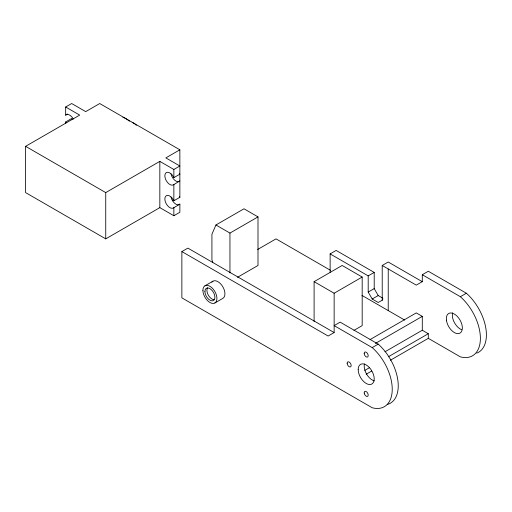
<?xml version="1.0" encoding="UTF-8"?>
<svg xmlns="http://www.w3.org/2000/svg" width="512" height="512" viewBox="0 0 512 512"><rect width="100%" height="100%" fill="white"/><g stroke="black" fill="none" stroke-linecap="round" stroke-linejoin="round"><path stroke-width="0.77" d="M330.131 272.256L330.131 253.907L336.141 250.432L374.208 272.41L374.208 288.608L378.214 295.546L382.886 298.246M382.886 299.789L378.214 302.49L372.198 299.014L368.192 292.077L368.198 275.885L374.208 272.41M237.478 277.318L258.003 265.472L258.003 216.89L243.981 208.794L215.93 224.986L211.923 234.24L211.923 259.686L212.768 262.611M171.021 173.952A7.085 4.09 60 0 0 179.405 181.382L179.866 180.954L173.395 184.851A7.085 4.09 60 0 1 166.31 180.762A7.085 4.09 60 0 1 166.31 172.582A7.085 4.09 60 0 1 173.395 176.672L173.856 177.645L179.866 174.176L179.405 173.203M65.67 107.002L79.693 115.104L25.6 146.33L25.6 192.602L105.741 238.867L159.834 207.635L173.856 215.738L179.866 212.262L179.866 204.09L173.395 207.987A7.085 4.09 60 0 1 166.31 203.898A7.085 4.09 60 0 1 166.31 195.718A7.085 4.09 60 0 1 173.395 199.808L173.856 200.781L179.866 197.306L179.866 149.805L99.731 103.533L85.702 111.629L71.68 103.533L65.67 107.002L65.67 115.168L67.674 114.016M179.866 204.09L179.405 204.518A7.085 4.09 60 0 1 171.021 197.088M65.67 115.168L66.259 114.688A7.085 4.09 60 0 1 73.338 119.046M65.67 123.514L65.67 121.958L71.68 118.49L72.026 119.251M25.6 146.33L105.741 192.602L159.834 161.37L173.856 169.466L179.866 165.997L165.843 157.901L179.866 149.805M172.525 200.314L173.856 199.539M387.27 404.493A38.106 22.003 60 0 0 397.773 379.699A38.106 22.003 60 0 0 378.214 344.128L340.147 322.15L334.138 325.619L372.198 347.597A38.106 22.003 60 0 1 392.237 389.242A38.106 22.003 60 0 1 372.198 407.744L181.869 297.862L181.869 251.59L187.885 248.122L334.138 332.563L334.138 293.235L362.182 277.037L362.182 325.619L353.978 330.362M215.93 224.986L229.952 233.082L258.003 216.89M257.619 249.498L276.032 238.867L330.611 270.381M204.96 285.798L212.973 281.178M214.88 302.976L222.893 298.349A9.914 5.728 60 0 0 222.202 285.805A9.914 5.728 60 0 0 211.859 282.208M314.099 321.485L314.099 281.664L342.15 265.472L362.182 277.037M382.221 300.173L382.214 265.478L388.218 262.01L422.259 281.683M368.192 292.077L374.208 288.608M372.198 299.014L378.214 295.546M382.214 265.478L416.275 285.133L422.291 281.664L422.291 274.726L428.301 271.258L466.368 293.235A38.106 22.003 60 0 1 485.76 327.757A38.106 22.003 60 0 1 476.742 353.165M334.138 332.563L328.128 336.032L181.869 251.59M370.029 339.597L416.275 312.896L422.291 316.365L422.291 330.246L385.011 351.77M375.347 343.469L422.291 316.365M372.198 347.597L378.214 344.128M422.291 274.726L460.352 296.704L466.368 293.235M364.794 370.381L369.626 367.59M388.262 356.832L428.301 333.715L428.301 338.342L390.336 360.262M366.176 374.214L371.699 371.021M330.131 253.907L368.198 275.885M361.946 295.411L404.646 320.064M422.291 330.246L428.301 333.715M428.301 338.342L460.352 356.851A38.106 22.003 60 0 0 480.39 338.342A38.106 22.003 60 0 0 460.352 296.704M314.099 281.664L334.138 293.235M179.405 196.339L179.866 197.306M65.67 121.958L66.016 122.72M388.23 268.941L388.23 310.586M229.952 233.082L229.952 272.902M173.856 169.466L173.856 177.645M173.856 184.422L173.856 200.781M173.856 207.558L173.856 215.738M159.834 161.37L159.834 207.635M105.741 192.602L105.741 238.867M374.278 380.87A11.334 6.541 60 0 1 364.461 363.866M461.594 329.696A11.334 6.541 60 0 1 452.653 312.819M214.426 299.686A7.085 4.09 60 0 1 208.384 295.277A7.085 4.09 60 0 1 207.584 287.834M122.854 117.242A19.834 11.45 60 0 1 129.402 121.216M132.23 122.534A8.499 4.909 60 0 1 136.326 125.318M364.186 353.382A2.835 1.638 60 0 0 367.194 357.12A2.835 1.638 60 0 0 367.194 353.114A2.835 1.638 60 0 0 364.186 353.382M446.426 320.166A11.334 6.541 60 0 0 459.373 333.414A11.334 6.541 60 0 0 457.229 316.339A11.334 6.541 60 0 0 446.426 320.166M358.176 369.574A11.334 6.541 60 0 0 370.195 384.531A11.334 6.541 60 0 0 370.195 368.499A11.334 6.541 60 0 0 358.176 369.574M204.909 291.501A7.085 4.09 60 0 0 212.422 300.845A7.085 4.09 60 0 0 212.422 290.829A7.085 4.09 60 0 0 204.909 291.501M347.155 363.213A2.835 1.638 60 0 0 350.163 366.95A2.835 1.638 60 0 0 350.163 362.944A2.835 1.638 60 0 0 347.155 363.213M202.906 290.342A9.914 5.728 60 0 0 213.427 303.424A9.914 5.728 60 0 0 213.427 289.402A9.914 5.728 60 0 0 202.906 290.342M364.218 393.107A2.835 1.638 60 0 0 367.462 396.384A2.835 1.638 60 0 0 366.893 392.109A2.835 1.638 60 0 0 364.218 393.107"/></g></svg>
